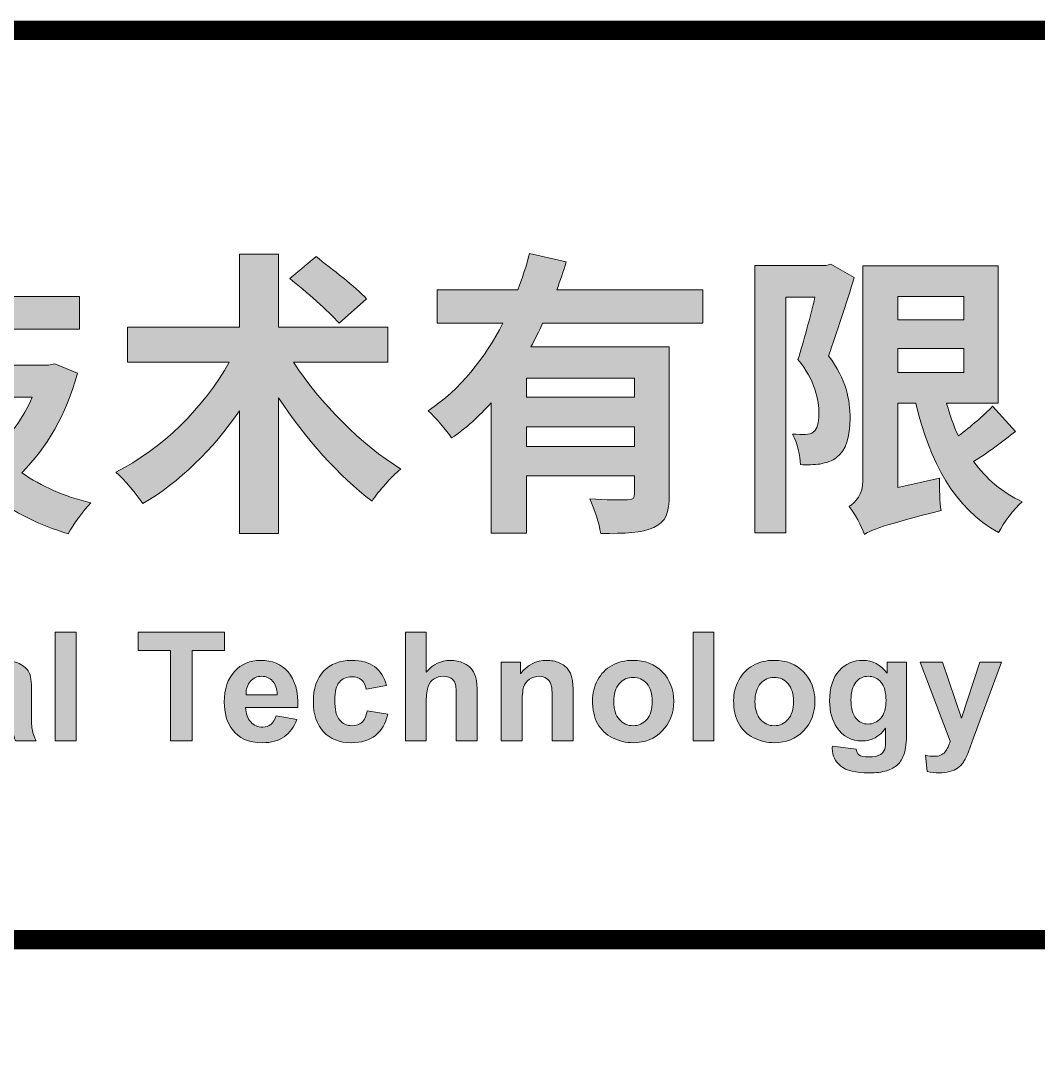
# Model space of a CAD drawing. Extents: x 148 to 221443, y -36682 to 6758.
# Drawn here: x 166751.8 to 167065.1, y -23252.8 to -22934.5 of the extents above; entities that cross this region are included whole.
import ezdxf

# ---------------------------------------------------------------- set-up
doc = ezdxf.new("R2010")
doc.units = 0
doc.header["$LTSCALE"] = 10
doc.header["$MEASUREMENT"] = 0
doc.layers.add('图层 1', color=7, linetype='Continuous')
doc.layers.add('图框层', color=7, linetype='Continuous', lineweight=15)

# ---------------------------------------------------------------- blocks, each defined once
blk = doc.blocks.new('block 5')
at = {"layer": '图层 1', "true_color": 0x0f208a}
h = blk.add_hatch(color=166, dxfattribs=at)
h.dxf.hatch_style = 2
edge = h.paths.add_edge_path()
edge.add_spline(control_points=[(114.862, -147.003), (114.692, -147.052), (114.517, -147.1), (114.343, -147.144), (114.343, -147.144), (114.343, -148.303), (114.343, -148.303), (114.343, -148.584), (114.289, -148.72), (114.124, -148.812), (113.964, -148.899), (113.732, -148.914), (113.392, -148.914), (113.368, -148.769), (113.295, -148.541), (113.227, -148.39), (113.416, -148.395), (113.615, -148.395), (113.679, -148.395), (113.751, -148.395), (113.77, -148.371), (113.77, -148.298), (113.77, -148.298), (113.77, -147.299), (113.77, -147.299), (113.77, -147.299), (113.3, -147.415), (113.3, -147.415), (113.3, -147.415), (113.15, -146.867), (113.15, -146.867), (113.329, -146.833), (113.538, -146.785), (113.77, -146.727), (113.77, -146.727), (113.77, -145.868), (113.77, -145.868), (113.77, -145.868), (113.213, -145.868), (113.213, -145.868), (113.213, -145.868), (113.213, -145.335), (113.213, -145.335), (113.213, -145.335), (113.77, -145.335), (113.77, -145.335), (113.77, -145.335), (113.77, -144.413), (113.77, -144.413), (113.77, -144.413), (114.343, -144.413), (114.343, -144.413), (114.343, -144.413), (114.343, -145.335), (114.343, -145.335), (114.343, -145.335), (114.818, -145.335), (114.818, -145.335), (114.818, -145.335), (114.818, -145.868), (114.818, -145.868), (114.818, -145.868), (114.343, -145.868), (114.343, -145.868), (114.343, -145.868), (114.343, -146.586), (114.343, -146.586), (114.343, -146.586), (114.789, -146.474), (114.789, -146.474), (114.789, -146.474), (114.862, -147.003), (114.862, -147.003)], knot_values=[0, 0, 0, 0, 1, 1, 1, 2, 2, 2, 3, 3, 3, 4, 4, 4, 5, 5, 5, 6, 6, 6, 7, 7, 7, 8, 8, 8, 9, 9, 9, 10, 10, 10, 11, 11, 11, 12, 12, 12, 13, 13, 13, 14, 14, 14, 15, 15, 15, 16, 16, 16, 17, 17, 17, 18, 18, 18, 19, 19, 19, 20, 20, 20, 21, 21, 21, 22, 22, 22, 23, 23, 23, 24, 24, 24, 24], degree=3, periodic=0)
edge = h.paths.add_edge_path()
edge.add_spline(control_points=[(117.549, -146.348), (117.364, -147.023), (117.054, -147.551), (116.646, -147.959), (116.962, -148.182), (117.335, -148.342), (117.767, -148.448), (117.646, -148.565), (117.481, -148.798), (117.398, -148.948), (116.928, -148.807), (116.525, -148.609), (116.191, -148.337), (115.812, -148.599), (115.386, -148.793), (114.915, -148.934), (114.852, -148.778), (114.711, -148.536), (114.605, -148.41), (115.031, -148.308), (115.424, -148.153), (115.764, -147.934), (115.478, -147.609), (115.249, -147.226), (115.075, -146.78), (115.075, -146.78), (115.221, -146.736), (115.221, -146.736), (115.221, -146.736), (114.968, -146.736), (114.968, -146.736), (114.968, -146.736), (114.968, -146.217), (114.968, -146.217), (114.968, -146.217), (115.924, -146.217), (115.924, -146.217), (115.924, -146.217), (115.924, -145.635), (115.924, -145.635), (115.924, -145.635), (114.881, -145.635), (114.881, -145.635), (114.881, -145.635), (114.881, -145.102), (114.881, -145.102), (114.881, -145.102), (115.924, -145.102), (115.924, -145.102), (115.924, -145.102), (115.924, -144.408), (115.924, -144.408), (115.924, -144.408), (116.496, -144.408), (116.496, -144.408), (116.496, -144.408), (116.496, -145.102), (116.496, -145.102), (116.496, -145.102), (117.582, -145.102), (117.582, -145.102), (117.582, -145.102), (117.582, -145.635), (117.582, -145.635), (117.582, -145.635), (116.496, -145.635), (116.496, -145.635), (116.496, -145.635), (116.496, -146.217), (116.496, -146.217), (116.496, -146.217), (117.078, -146.217), (117.078, -146.217), (117.078, -146.217), (117.18, -146.193), (117.18, -146.193), (117.18, -146.193), (117.549, -146.348), (117.549, -146.348)], knot_values=[0, 0, 0, 0, 1, 1, 1, 2, 2, 2, 3, 3, 3, 4, 4, 4, 5, 5, 5, 6, 6, 6, 7, 7, 7, 8, 8, 8, 9, 9, 9, 10, 10, 10, 11, 11, 11, 12, 12, 12, 13, 13, 13, 14, 14, 14, 15, 15, 15, 16, 16, 16, 17, 17, 17, 18, 18, 18, 19, 19, 19, 20, 20, 20, 21, 21, 21, 22, 22, 22, 23, 23, 23, 24, 24, 24, 25, 25, 25, 26, 26, 26, 26], degree=3, periodic=0)
edge = h.paths.add_edge_path()
edge.add_spline(control_points=[(115.638, -146.736), (115.773, -147.056), (115.967, -147.347), (116.21, -147.595), (116.462, -147.352), (116.671, -147.066), (116.816, -146.736), (116.816, -146.736), (115.638, -146.736), (115.638, -146.736)], knot_values=[0, 0, 0, 0, 1, 1, 1, 2, 2, 2, 3, 3, 3, 3], degree=3, periodic=0)
h = blk.add_hatch(color=166, dxfattribs=at)
h.dxf.hatch_style = 2
edge = h.paths.add_edge_path()
edge.add_spline(control_points=[(121.051, -146.169), (121.473, -146.828), (122.157, -147.507), (122.787, -147.9), (122.637, -148.022), (122.428, -148.259), (122.322, -148.419), (121.788, -148.022), (121.24, -147.401), (120.808, -146.746), (120.808, -146.746), (120.808, -148.943), (120.808, -148.943), (120.808, -148.943), (120.173, -148.943), (120.173, -148.943), (120.173, -148.943), (120.173, -146.955), (120.173, -146.955), (119.746, -147.58), (119.203, -148.114), (118.606, -148.458), (118.505, -148.308), (118.311, -148.07), (118.17, -147.949), (118.912, -147.58), (119.61, -146.892), (120.008, -146.169), (120.008, -146.169), (118.359, -146.169), (118.359, -146.169), (118.359, -146.169), (118.359, -145.601), (118.359, -145.601), (118.359, -145.601), (120.173, -145.601), (120.173, -145.601), (120.173, -145.601), (120.173, -144.418), (120.173, -144.418), (120.173, -144.418), (120.808, -144.418), (120.808, -144.418), (120.808, -144.418), (120.808, -145.601), (120.808, -145.601), (120.808, -145.601), (122.579, -145.601), (122.579, -145.601), (122.579, -145.601), (122.579, -146.169), (122.579, -146.169), (122.579, -146.169), (121.051, -146.169), (121.051, -146.169)], knot_values=[0, 0, 0, 0, 1, 1, 1, 2, 2, 2, 3, 3, 3, 4, 4, 4, 5, 5, 5, 6, 6, 6, 7, 7, 7, 8, 8, 8, 9, 9, 9, 10, 10, 10, 11, 11, 11, 12, 12, 12, 13, 13, 13, 14, 14, 14, 15, 15, 15, 16, 16, 16, 17, 17, 17, 18, 18, 18, 18], degree=3, periodic=0)
edge = h.paths.add_edge_path()
edge.add_spline(control_points=[(121.788, -145.534), (121.614, -145.34), (121.255, -145.024), (120.988, -144.811), (120.988, -144.811), (121.415, -144.457), (121.415, -144.457), (121.672, -144.656), (122.05, -144.947), (122.234, -145.141), (122.234, -145.141), (121.788, -145.534), (121.788, -145.534)], knot_values=[0, 0, 0, 0, 1, 1, 1, 2, 2, 2, 3, 3, 3, 4, 4, 4, 4], degree=3, periodic=0)
h = blk.add_hatch(color=166, dxfattribs=at)
h.dxf.hatch_style = 2
edge = h.paths.add_edge_path()
edge.add_spline(control_points=[(125.087, -145.538), (125.028, -145.669), (124.965, -145.795), (124.893, -145.921), (124.893, -145.921), (127.138, -145.921), (127.138, -145.921), (127.138, -145.921), (127.138, -148.317), (127.138, -148.317), (127.138, -148.604), (127.085, -148.759), (126.886, -148.846), (126.697, -148.938), (126.421, -148.943), (126.027, -148.943), (126.003, -148.783), (125.926, -148.541), (125.853, -148.385), (126.1, -148.4), (126.382, -148.4), (126.464, -148.4), (126.547, -148.395), (126.576, -148.371), (126.576, -148.303), (126.576, -148.303), (126.576, -148.012), (126.576, -148.012), (126.576, -148.012), (124.825, -148.012), (124.825, -148.012), (124.825, -148.012), (124.825, -148.938), (124.825, -148.938), (124.825, -148.938), (124.252, -148.938), (124.252, -148.938), (124.252, -148.938), (124.252, -146.828), (124.252, -146.828), (124.059, -147.042), (123.85, -147.236), (123.612, -147.396), (123.53, -147.27), (123.345, -147.061), (123.234, -146.955), (123.748, -146.61), (124.151, -146.101), (124.442, -145.538), (124.442, -145.538), (123.379, -145.538), (123.379, -145.538), (123.379, -145.538), (123.379, -144.995), (123.379, -144.995), (123.379, -144.995), (124.684, -144.995), (124.684, -144.995), (124.762, -144.796), (124.825, -144.602), (124.873, -144.408), (124.873, -144.408), (125.47, -144.544), (125.47, -144.544), (125.421, -144.695), (125.373, -144.845), (125.315, -144.995), (125.315, -144.995), (127.681, -144.995), (127.681, -144.995), (127.681, -144.995), (127.681, -145.538), (127.681, -145.538), (127.681, -145.538), (125.087, -145.538), (125.087, -145.538)], knot_values=[0, 0, 0, 0, 1, 1, 1, 2, 2, 2, 3, 3, 3, 4, 4, 4, 5, 5, 5, 6, 6, 6, 7, 7, 7, 8, 8, 8, 9, 9, 9, 10, 10, 10, 11, 11, 11, 12, 12, 12, 13, 13, 13, 14, 14, 14, 15, 15, 15, 16, 16, 16, 17, 17, 17, 18, 18, 18, 19, 19, 19, 20, 20, 20, 21, 21, 21, 22, 22, 22, 23, 23, 23, 24, 24, 24, 25, 25, 25, 25], degree=3, periodic=0)
h.paths.add_polyline_path([(126.576, -146.426), (124.825, -146.426), (124.825, -146.736), (126.576, -146.736)])
h.paths.add_polyline_path([(126.576, -147.532), (126.576, -147.217), (124.825, -147.217), (124.825, -147.532)])
h = blk.add_hatch(color=166, dxfattribs=at)
h.dxf.hatch_style = 2
edge = h.paths.add_edge_path()
edge.add_spline(control_points=[(130.136, -144.796), (130.01, -145.204), (129.85, -145.694), (129.719, -146.067), (130.01, -146.445), (130.068, -146.79), (130.068, -147.076), (130.068, -147.386), (130.005, -147.595), (129.85, -147.711), (129.777, -147.769), (129.685, -147.799), (129.578, -147.818), (129.491, -147.832), (129.374, -147.832), (129.263, -147.828), (129.263, -147.687), (129.215, -147.474), (129.137, -147.333), (129.219, -147.338), (129.292, -147.343), (129.345, -147.338), (129.394, -147.338), (129.443, -147.328), (129.476, -147.299), (129.535, -147.255), (129.564, -147.149), (129.564, -147.013), (129.564, -146.775), (129.5, -146.465), (129.224, -146.125), (129.316, -145.829), (129.423, -145.437), (129.5, -145.116), (129.5, -145.116), (129.03, -145.116), (129.03, -145.116), (129.03, -145.116), (129.03, -148.934), (129.03, -148.934), (129.03, -148.934), (128.525, -148.934), (128.525, -148.934), (128.525, -148.934), (128.525, -144.602), (128.525, -144.602), (128.525, -144.602), (129.68, -144.602), (129.68, -144.602), (129.68, -144.602), (129.757, -144.578), (129.757, -144.578), (129.757, -144.578), (130.136, -144.796), (130.136, -144.796)], knot_values=[0, 0, 0, 0, 1, 1, 1, 2, 2, 2, 3, 3, 3, 4, 4, 4, 5, 5, 5, 6, 6, 6, 7, 7, 7, 8, 8, 8, 9, 9, 9, 10, 10, 10, 11, 11, 11, 12, 12, 12, 13, 13, 13, 14, 14, 14, 15, 15, 15, 16, 16, 16, 17, 17, 17, 18, 18, 18, 18], degree=3, periodic=0)
edge = h.paths.add_edge_path()
edge.add_spline(control_points=[(132.75, -147.289), (132.542, -147.454), (132.29, -147.639), (132.071, -147.779), (132.275, -148.056), (132.537, -148.283), (132.857, -148.429), (132.731, -148.541), (132.556, -148.769), (132.474, -148.929), (131.751, -148.531), (131.363, -147.784), (131.135, -146.833), (131.135, -146.833), (130.844, -146.833), (130.844, -146.833), (130.844, -146.833), (130.844, -148.196), (130.844, -148.196), (130.844, -148.196), (131.518, -148.046), (131.518, -148.046), (131.513, -148.211), (131.523, -148.448), (131.543, -148.57), (130.597, -148.812), (130.417, -148.885), (130.301, -148.958), (130.257, -148.832), (130.136, -148.604), (130.054, -148.507), (130.155, -148.444), (130.277, -148.313), (130.277, -148.085), (130.277, -148.085), (130.277, -144.607), (130.277, -144.607), (130.277, -144.607), (132.469, -144.607), (132.469, -144.607), (132.469, -144.607), (132.469, -146.833), (132.469, -146.833), (132.469, -146.833), (131.63, -146.833), (131.63, -146.833), (131.683, -147.023), (131.746, -147.197), (131.824, -147.362), (132.023, -147.212), (132.236, -147.032), (132.376, -146.882), (132.376, -146.882), (132.75, -147.289), (132.75, -147.289)], knot_values=[0, 0, 0, 0, 1, 1, 1, 2, 2, 2, 3, 3, 3, 4, 4, 4, 5, 5, 5, 6, 6, 6, 7, 7, 7, 8, 8, 8, 9, 9, 9, 10, 10, 10, 11, 11, 11, 12, 12, 12, 13, 13, 13, 14, 14, 14, 15, 15, 15, 16, 16, 16, 17, 17, 17, 18, 18, 18, 18], degree=3, periodic=0)
h.paths.add_polyline_path([(130.844, -145.102), (130.844, -145.48), (131.911, -145.48), (131.911, -145.102)])
h.paths.add_polyline_path([(130.844, -146.334), (131.911, -146.334), (131.911, -145.946), (130.844, -145.946)])
at = {"layer": '图层 1', "lineweight": 0}
for points in [[(130.844, -145.102), (130.844, -145.48), (131.911, -145.48), (131.911, -145.102), (130.844, -145.102)], [(130.844, -146.334), (131.911, -146.334), (131.911, -145.946), (130.844, -145.946), (130.844, -146.334)], [(126.576, -146.426), (124.825, -146.426), (124.825, -146.736), (126.576, -146.736), (126.576, -146.426)], [(126.576, -147.532), (126.576, -147.217), (124.825, -147.217), (124.825, -147.532), (126.576, -147.532)]]:
    blk.add_lwpolyline(points, dxfattribs=at)
for points, knots in [([(117.549, -146.348), (117.364, -147.023), (117.054, -147.551), (116.646, -147.959), (116.962, -148.182), (117.335, -148.342), (117.767, -148.448), (117.646, -148.565), (117.481, -148.798), (117.398, -148.948), (116.928, -148.807), (116.525, -148.609), (116.191, -148.337), (115.812, -148.599), (115.386, -148.793), (114.915, -148.934), (114.852, -148.778), (114.711, -148.536), (114.605, -148.41), (115.031, -148.308), (115.424, -148.153), (115.764, -147.934), (115.478, -147.609), (115.249, -147.226), (115.075, -146.78), (115.075, -146.78), (115.221, -146.736), (115.221, -146.736), (115.221, -146.736), (114.968, -146.736), (114.968, -146.736), (114.968, -146.736), (114.968, -146.217), (114.968, -146.217), (114.968, -146.217), (115.924, -146.217), (115.924, -146.217), (115.924, -146.217), (115.924, -145.635), (115.924, -145.635), (115.924, -145.635), (114.881, -145.635), (114.881, -145.635), (114.881, -145.635), (114.881, -145.102), (114.881, -145.102), (114.881, -145.102), (115.924, -145.102), (115.924, -145.102), (115.924, -145.102), (115.924, -144.408), (115.924, -144.408), (115.924, -144.408), (116.496, -144.408), (116.496, -144.408), (116.496, -144.408), (116.496, -145.102), (116.496, -145.102), (116.496, -145.102), (117.582, -145.102), (117.582, -145.102), (117.582, -145.102), (117.582, -145.635), (117.582, -145.635), (117.582, -145.635), (116.496, -145.635), (116.496, -145.635), (116.496, -145.635), (116.496, -146.217), (116.496, -146.217), (116.496, -146.217), (117.078, -146.217), (117.078, -146.217), (117.078, -146.217), (117.18, -146.193), (117.18, -146.193), (117.18, -146.193), (117.549, -146.348), (117.549, -146.348)], [0, 0, 0, 0, 1, 1, 1, 2, 2, 2, 3, 3, 3, 4, 4, 4, 5, 5, 5, 6, 6, 6, 7, 7, 7, 8, 8, 8, 9, 9, 9, 10, 10, 10, 11, 11, 11, 12, 12, 12, 13, 13, 13, 14, 14, 14, 15, 15, 15, 16, 16, 16, 17, 17, 17, 18, 18, 18, 19, 19, 19, 20, 20, 20, 21, 21, 21, 22, 22, 22, 23, 23, 23, 24, 24, 24, 25, 25, 25, 26, 26, 26, 26]), ([(121.051, -146.169), (121.473, -146.828), (122.157, -147.507), (122.787, -147.9), (122.637, -148.022), (122.428, -148.259), (122.322, -148.419), (121.788, -148.022), (121.24, -147.401), (120.808, -146.746), (120.808, -146.746), (120.808, -148.943), (120.808, -148.943), (120.808, -148.943), (120.173, -148.943), (120.173, -148.943), (120.173, -148.943), (120.173, -146.955), (120.173, -146.955), (119.746, -147.58), (119.203, -148.114), (118.606, -148.458), (118.505, -148.308), (118.311, -148.07), (118.17, -147.949), (118.912, -147.58), (119.61, -146.892), (120.008, -146.169), (120.008, -146.169), (118.359, -146.169), (118.359, -146.169), (118.359, -146.169), (118.359, -145.601), (118.359, -145.601), (118.359, -145.601), (120.173, -145.601), (120.173, -145.601), (120.173, -145.601), (120.173, -144.418), (120.173, -144.418), (120.173, -144.418), (120.808, -144.418), (120.808, -144.418), (120.808, -144.418), (120.808, -145.601), (120.808, -145.601), (120.808, -145.601), (122.579, -145.601), (122.579, -145.601), (122.579, -145.601), (122.579, -146.169), (122.579, -146.169), (122.579, -146.169), (121.051, -146.169), (121.051, -146.169)], [0, 0, 0, 0, 1, 1, 1, 2, 2, 2, 3, 3, 3, 4, 4, 4, 5, 5, 5, 6, 6, 6, 7, 7, 7, 8, 8, 8, 9, 9, 9, 10, 10, 10, 11, 11, 11, 12, 12, 12, 13, 13, 13, 14, 14, 14, 15, 15, 15, 16, 16, 16, 17, 17, 17, 18, 18, 18, 18]), ([(121.788, -145.534), (121.614, -145.34), (121.255, -145.024), (120.988, -144.811), (120.988, -144.811), (121.415, -144.457), (121.415, -144.457), (121.672, -144.656), (122.05, -144.947), (122.234, -145.141), (122.234, -145.141), (121.788, -145.534), (121.788, -145.534)], [0, 0, 0, 0, 1, 1, 1, 2, 2, 2, 3, 3, 3, 4, 4, 4, 4]), ([(125.087, -145.538), (125.028, -145.669), (124.965, -145.795), (124.893, -145.921), (124.893, -145.921), (127.138, -145.921), (127.138, -145.921), (127.138, -145.921), (127.138, -148.317), (127.138, -148.317), (127.138, -148.604), (127.085, -148.759), (126.886, -148.846), (126.697, -148.938), (126.421, -148.943), (126.027, -148.943), (126.003, -148.783), (125.926, -148.541), (125.853, -148.385), (126.1, -148.4), (126.382, -148.4), (126.464, -148.4), (126.547, -148.395), (126.576, -148.371), (126.576, -148.303), (126.576, -148.303), (126.576, -148.012), (126.576, -148.012), (126.576, -148.012), (124.825, -148.012), (124.825, -148.012), (124.825, -148.012), (124.825, -148.938), (124.825, -148.938), (124.825, -148.938), (124.252, -148.938), (124.252, -148.938), (124.252, -148.938), (124.252, -146.828), (124.252, -146.828), (124.059, -147.042), (123.85, -147.236), (123.612, -147.396), (123.53, -147.27), (123.345, -147.061), (123.234, -146.955), (123.748, -146.61), (124.151, -146.101), (124.442, -145.538), (124.442, -145.538), (123.379, -145.538), (123.379, -145.538), (123.379, -145.538), (123.379, -144.995), (123.379, -144.995), (123.379, -144.995), (124.684, -144.995), (124.684, -144.995), (124.762, -144.796), (124.825, -144.602), (124.873, -144.408), (124.873, -144.408), (125.47, -144.544), (125.47, -144.544), (125.421, -144.695), (125.373, -144.845), (125.315, -144.995), (125.315, -144.995), (127.681, -144.995), (127.681, -144.995), (127.681, -144.995), (127.681, -145.538), (127.681, -145.538), (127.681, -145.538), (125.087, -145.538), (125.087, -145.538)], [0, 0, 0, 0, 1, 1, 1, 2, 2, 2, 3, 3, 3, 4, 4, 4, 5, 5, 5, 6, 6, 6, 7, 7, 7, 8, 8, 8, 9, 9, 9, 10, 10, 10, 11, 11, 11, 12, 12, 12, 13, 13, 13, 14, 14, 14, 15, 15, 15, 16, 16, 16, 17, 17, 17, 18, 18, 18, 19, 19, 19, 20, 20, 20, 21, 21, 21, 22, 22, 22, 23, 23, 23, 24, 24, 24, 25, 25, 25, 25]), ([(130.136, -144.796), (130.01, -145.204), (129.85, -145.694), (129.719, -146.067), (130.01, -146.445), (130.068, -146.79), (130.068, -147.076), (130.068, -147.386), (130.005, -147.595), (129.85, -147.711), (129.777, -147.769), (129.685, -147.799), (129.578, -147.818), (129.491, -147.832), (129.374, -147.832), (129.263, -147.828), (129.263, -147.687), (129.215, -147.474), (129.137, -147.333), (129.219, -147.338), (129.292, -147.343), (129.345, -147.338), (129.394, -147.338), (129.443, -147.328), (129.476, -147.299), (129.535, -147.255), (129.564, -147.149), (129.564, -147.013), (129.564, -146.775), (129.5, -146.465), (129.224, -146.125), (129.316, -145.829), (129.423, -145.437), (129.5, -145.116), (129.5, -145.116), (129.03, -145.116), (129.03, -145.116), (129.03, -145.116), (129.03, -148.934), (129.03, -148.934), (129.03, -148.934), (128.525, -148.934), (128.525, -148.934), (128.525, -148.934), (128.525, -144.602), (128.525, -144.602), (128.525, -144.602), (129.68, -144.602), (129.68, -144.602), (129.68, -144.602), (129.757, -144.578), (129.757, -144.578), (129.757, -144.578), (130.136, -144.796), (130.136, -144.796)], [0, 0, 0, 0, 1, 1, 1, 2, 2, 2, 3, 3, 3, 4, 4, 4, 5, 5, 5, 6, 6, 6, 7, 7, 7, 8, 8, 8, 9, 9, 9, 10, 10, 10, 11, 11, 11, 12, 12, 12, 13, 13, 13, 14, 14, 14, 15, 15, 15, 16, 16, 16, 17, 17, 17, 18, 18, 18, 18]), ([(132.75, -147.289), (132.542, -147.454), (132.29, -147.639), (132.071, -147.779), (132.275, -148.056), (132.537, -148.283), (132.857, -148.429), (132.731, -148.541), (132.556, -148.769), (132.474, -148.929), (131.751, -148.531), (131.363, -147.784), (131.135, -146.833), (131.135, -146.833), (130.844, -146.833), (130.844, -146.833), (130.844, -146.833), (130.844, -148.196), (130.844, -148.196), (130.844, -148.196), (131.518, -148.046), (131.518, -148.046), (131.513, -148.211), (131.523, -148.448), (131.543, -148.57), (130.597, -148.812), (130.417, -148.885), (130.301, -148.958), (130.257, -148.832), (130.136, -148.604), (130.054, -148.507), (130.155, -148.444), (130.277, -148.313), (130.277, -148.085), (130.277, -148.085), (130.277, -144.607), (130.277, -144.607), (130.277, -144.607), (132.469, -144.607), (132.469, -144.607), (132.469, -144.607), (132.469, -146.833), (132.469, -146.833), (132.469, -146.833), (131.63, -146.833), (131.63, -146.833), (131.683, -147.023), (131.746, -147.197), (131.824, -147.362), (132.023, -147.212), (132.236, -147.032), (132.376, -146.882), (132.376, -146.882), (132.75, -147.289), (132.75, -147.289)], [0, 0, 0, 0, 1, 1, 1, 2, 2, 2, 3, 3, 3, 4, 4, 4, 5, 5, 5, 6, 6, 6, 7, 7, 7, 8, 8, 8, 9, 9, 9, 10, 10, 10, 11, 11, 11, 12, 12, 12, 13, 13, 13, 14, 14, 14, 15, 15, 15, 16, 16, 16, 17, 17, 17, 18, 18, 18, 18]), ([(115.638, -146.736), (115.773, -147.056), (115.967, -147.347), (116.21, -147.595), (116.462, -147.352), (116.671, -147.066), (116.816, -146.736), (116.816, -146.736), (115.638, -146.736), (115.638, -146.736)], [0, 0, 0, 0, 1, 1, 1, 2, 2, 2, 3, 3, 3, 3])]:
    blk.add_open_spline(points, degree=3, knots=knots, dxfattribs=at)
blk = doc.blocks.new('block 6')
at = {"layer": '图层 1', "true_color": 0x0f208a}
h = blk.add_hatch(color=166, dxfattribs=at)
h.dxf.hatch_style = 2
h.paths.add_polyline_path([(117.188, -152.306), (117.188, -150.543), (117.526, -150.543), (117.526, -152.306)])
h = blk.add_hatch(color=166, dxfattribs=at)
h.dxf.hatch_style = 2
h.paths.add_polyline_path([(119.055, -152.306), (119.055, -150.841), (118.531, -150.841), (118.531, -150.543), (119.933, -150.543), (119.933, -150.841), (119.41, -150.841), (119.41, -152.306)])
h = blk.add_hatch(color=166, dxfattribs=at)
h.dxf.hatch_style = 2
edge = h.paths.add_edge_path()
edge.add_spline(control_points=[(123.201, -150.543), (123.201, -150.543), (123.201, -151.191), (123.201, -151.191), (123.31, -151.064), (123.441, -151), (123.592, -151), (123.67, -151), (123.74, -151.014), (123.802, -151.043), (123.865, -151.072), (123.912, -151.109), (123.944, -151.154), (123.975, -151.199), (123.997, -151.249), (124.009, -151.303), (124.02, -151.358), (124.026, -151.442), (124.026, -151.557), (124.026, -151.557), (124.026, -152.306), (124.026, -152.306), (124.026, -152.306), (123.688, -152.306), (123.688, -152.306), (123.688, -152.306), (123.688, -151.631), (123.688, -151.631), (123.688, -151.497), (123.682, -151.412), (123.669, -151.376), (123.656, -151.34), (123.633, -151.311), (123.601, -151.29), (123.568, -151.269), (123.528, -151.258), (123.479, -151.258), (123.423, -151.258), (123.372, -151.272), (123.328, -151.299), (123.284, -151.327), (123.252, -151.368), (123.232, -151.423), (123.211, -151.477), (123.201, -151.559), (123.201, -151.666), (123.201, -151.666), (123.201, -152.306), (123.201, -152.306), (123.201, -152.306), (122.863, -152.306), (122.863, -152.306), (122.863, -152.306), (122.863, -150.543), (122.863, -150.543), (122.863, -150.543), (123.201, -150.543), (123.201, -150.543)], knot_values=[0, 0, 0, 0, 1, 1, 1, 2, 2, 2, 3, 3, 3, 4, 4, 4, 5, 5, 5, 6, 6, 6, 7, 7, 7, 8, 8, 8, 9, 9, 9, 10, 10, 10, 11, 11, 11, 12, 12, 12, 13, 13, 13, 14, 14, 14, 15, 15, 15, 16, 16, 16, 17, 17, 17, 18, 18, 18, 19, 19, 19, 19], degree=3, periodic=0)
h = blk.add_hatch(color=166, dxfattribs=at)
h.dxf.hatch_style = 2
h.paths.add_polyline_path([(127.525, -152.306), (127.525, -150.543), (127.863, -150.543), (127.863, -152.306)])
h = blk.add_hatch(color=166, dxfattribs=at)
h.dxf.hatch_style = 2
edge = h.paths.add_edge_path()
edge.add_spline(control_points=[(116.022, -151.418), (116.022, -151.418), (115.715, -151.363), (115.715, -151.363), (115.749, -151.24), (115.809, -151.148), (115.893, -151.089), (115.977, -151.03), (116.102, -151), (116.268, -151), (116.419, -151), (116.531, -151.018), (116.605, -151.053), (116.678, -151.089), (116.731, -151.134), (116.76, -151.189), (116.791, -151.244), (116.806, -151.345), (116.806, -151.492), (116.806, -151.492), (116.802, -151.886), (116.802, -151.886), (116.802, -151.998), (116.807, -152.081), (116.818, -152.135), (116.829, -152.188), (116.849, -152.245), (116.879, -152.306), (116.879, -152.306), (116.545, -152.306), (116.545, -152.306), (116.536, -152.284), (116.525, -152.25), (116.512, -152.206), (116.507, -152.186), (116.503, -152.173), (116.5, -152.166), (116.443, -152.223), (116.381, -152.265), (116.315, -152.293), (116.249, -152.321), (116.179, -152.335), (116.105, -152.335), (115.973, -152.335), (115.87, -152.299), (115.794, -152.228), (115.718, -152.156), (115.68, -152.066), (115.68, -151.957), (115.68, -151.885), (115.697, -151.821), (115.732, -151.764), (115.766, -151.708), (115.814, -151.664), (115.876, -151.634), (115.939, -151.604), (116.028, -151.578), (116.146, -151.555), (116.304, -151.526), (116.413, -151.498), (116.474, -151.473), (116.474, -151.473), (116.474, -151.439), (116.474, -151.439), (116.474, -151.374), (116.458, -151.328), (116.426, -151.3), (116.394, -151.272), (116.333, -151.258), (116.244, -151.258), (116.184, -151.258), (116.137, -151.27), (116.103, -151.294), (116.07, -151.318), (116.043, -151.359), (116.022, -151.418)], knot_values=[0, 0, 0, 0, 1, 1, 1, 2, 2, 2, 3, 3, 3, 4, 4, 4, 5, 5, 5, 6, 6, 6, 7, 7, 7, 8, 8, 8, 9, 9, 9, 10, 10, 10, 11, 11, 11, 12, 12, 12, 13, 13, 13, 14, 14, 14, 15, 15, 15, 16, 16, 16, 17, 17, 17, 18, 18, 18, 19, 19, 19, 20, 20, 20, 21, 21, 21, 22, 22, 22, 23, 23, 23, 24, 24, 24, 25, 25, 25, 25], degree=3, periodic=0)
edge = h.paths.add_edge_path()
edge.add_spline(control_points=[(116.474, -151.692), (116.43, -151.707), (116.362, -151.724), (116.268, -151.744), (116.174, -151.764), (116.113, -151.784), (116.084, -151.803), (116.04, -151.834), (116.018, -151.874), (116.018, -151.923), (116.018, -151.969), (116.036, -152.011), (116.071, -152.045), (116.106, -152.08), (116.151, -152.097), (116.206, -152.097), (116.266, -152.097), (116.325, -152.077), (116.38, -152.037), (116.421, -152.006), (116.448, -151.969), (116.461, -151.925), (116.469, -151.896), (116.474, -151.841), (116.474, -151.76), (116.474, -151.76), (116.474, -151.692), (116.474, -151.692)], knot_values=[0, 0, 0, 0, 1, 1, 1, 2, 2, 2, 3, 3, 3, 4, 4, 4, 5, 5, 5, 6, 6, 6, 7, 7, 7, 8, 8, 8, 9, 9, 9, 9], degree=3, periodic=0)
h = blk.add_hatch(color=166, dxfattribs=at)
h.dxf.hatch_style = 2
edge = h.paths.add_edge_path()
edge.add_spline(control_points=[(120.766, -151.899), (120.766, -151.899), (121.103, -151.956), (121.103, -151.956), (121.059, -152.08), (120.991, -152.173), (120.898, -152.238), (120.804, -152.303), (120.687, -152.335), (120.547, -152.335), (120.325, -152.335), (120.161, -152.262), (120.054, -152.117), (119.97, -152.001), (119.928, -151.854), (119.928, -151.677), (119.928, -151.465), (119.983, -151.3), (120.094, -151.18), (120.204, -151.06), (120.344, -151), (120.514, -151), (120.703, -151), (120.853, -151.063), (120.963, -151.188), (121.073, -151.313), (121.125, -151.506), (121.121, -151.765), (121.121, -151.765), (120.274, -151.765), (120.274, -151.765), (120.277, -151.865), (120.304, -151.943), (120.356, -151.999), (120.408, -152.054), (120.473, -152.082), (120.551, -152.082), (120.604, -152.082), (120.648, -152.068), (120.684, -152.039), (120.72, -152.01), (120.747, -151.964), (120.766, -151.899)], knot_values=[0, 0, 0, 0, 1, 1, 1, 2, 2, 2, 3, 3, 3, 4, 4, 4, 5, 5, 5, 6, 6, 6, 7, 7, 7, 8, 8, 8, 9, 9, 9, 10, 10, 10, 11, 11, 11, 12, 12, 12, 13, 13, 13, 14, 14, 14, 14], degree=3, periodic=0)
edge = h.paths.add_edge_path()
edge.add_spline(control_points=[(120.785, -151.558), (120.783, -151.46), (120.757, -151.386), (120.709, -151.335), (120.661, -151.284), (120.603, -151.258), (120.534, -151.258), (120.46, -151.258), (120.399, -151.285), (120.351, -151.339), (120.303, -151.393), (120.279, -151.466), (120.28, -151.558), (120.28, -151.558), (120.785, -151.558), (120.785, -151.558)], knot_values=[0, 0, 0, 0, 1, 1, 1, 2, 2, 2, 3, 3, 3, 4, 4, 4, 5, 5, 5, 5], degree=3, periodic=0)
h = blk.add_hatch(color=166, dxfattribs=at)
h.dxf.hatch_style = 2
edge = h.paths.add_edge_path()
edge.add_spline(control_points=[(122.559, -151.406), (122.559, -151.406), (122.226, -151.466), (122.226, -151.466), (122.214, -151.4), (122.189, -151.35), (122.149, -151.316), (122.11, -151.282), (122.058, -151.266), (121.995, -151.266), (121.911, -151.266), (121.843, -151.295), (121.793, -151.353), (121.743, -151.411), (121.718, -151.508), (121.718, -151.644), (121.718, -151.796), (121.743, -151.903), (121.794, -151.966), (121.845, -152.028), (121.914, -152.06), (122, -152.06), (122.064, -152.06), (122.116, -152.041), (122.157, -152.005), (122.198, -151.968), (122.227, -151.905), (122.244, -151.816), (122.244, -151.816), (122.576, -151.873), (122.576, -151.873), (122.541, -152.025), (122.475, -152.14), (122.377, -152.218), (122.28, -152.296), (122.148, -152.335), (121.984, -152.335), (121.797, -152.335), (121.648, -152.276), (121.537, -152.158), (121.426, -152.04), (121.371, -151.877), (121.371, -151.669), (121.371, -151.458), (121.427, -151.293), (121.538, -151.176), (121.649, -151.058), (121.8, -151), (121.99, -151), (122.146, -151), (122.269, -151.033), (122.361, -151.101), (122.453, -151.167), (122.519, -151.269), (122.559, -151.406)], knot_values=[0, 0, 0, 0, 1, 1, 1, 2, 2, 2, 3, 3, 3, 4, 4, 4, 5, 5, 5, 6, 6, 6, 7, 7, 7, 8, 8, 8, 9, 9, 9, 10, 10, 10, 11, 11, 11, 12, 12, 12, 13, 13, 13, 14, 14, 14, 15, 15, 15, 16, 16, 16, 17, 17, 17, 18, 18, 18, 18], degree=3, periodic=0)
h = blk.add_hatch(color=166, dxfattribs=at)
h.dxf.hatch_style = 2
edge = h.paths.add_edge_path()
edge.add_spline(control_points=[(125.58, -152.306), (125.58, -152.306), (125.242, -152.306), (125.242, -152.306), (125.242, -152.306), (125.242, -151.654), (125.242, -151.654), (125.242, -151.516), (125.235, -151.427), (125.22, -151.386), (125.206, -151.346), (125.182, -151.315), (125.15, -151.292), (125.117, -151.27), (125.078, -151.258), (125.033, -151.258), (124.974, -151.258), (124.921, -151.274), (124.875, -151.307), (124.828, -151.339), (124.797, -151.381), (124.779, -151.434), (124.762, -151.487), (124.753, -151.585), (124.753, -151.728), (124.753, -151.728), (124.753, -152.306), (124.753, -152.306), (124.753, -152.306), (124.415, -152.306), (124.415, -152.306), (124.415, -152.306), (124.415, -151.029), (124.415, -151.029), (124.415, -151.029), (124.73, -151.029), (124.73, -151.029), (124.73, -151.029), (124.73, -151.216), (124.73, -151.216), (124.841, -151.072), (124.981, -151), (125.15, -151), (125.225, -151), (125.293, -151.013), (125.355, -151.04), (125.417, -151.067), (125.463, -151.101), (125.495, -151.143), (125.527, -151.185), (125.549, -151.232), (125.561, -151.285), (125.574, -151.338), (125.58, -151.413), (125.58, -151.512), (125.58, -151.512), (125.58, -152.306), (125.58, -152.306)], knot_values=[0, 0, 0, 0, 1, 1, 1, 2, 2, 2, 3, 3, 3, 4, 4, 4, 5, 5, 5, 6, 6, 6, 7, 7, 7, 8, 8, 8, 9, 9, 9, 10, 10, 10, 11, 11, 11, 12, 12, 12, 13, 13, 13, 14, 14, 14, 15, 15, 15, 16, 16, 16, 17, 17, 17, 18, 18, 18, 19, 19, 19, 19], degree=3, periodic=0)
h = blk.add_hatch(color=166, dxfattribs=at)
h.dxf.hatch_style = 2
edge = h.paths.add_edge_path()
edge.add_spline(control_points=[(125.893, -151.649), (125.893, -151.537), (125.921, -151.428), (125.976, -151.323), (126.032, -151.218), (126.11, -151.138), (126.212, -151.083), (126.313, -151.027), (126.426, -151), (126.551, -151), (126.744, -151), (126.903, -151.063), (127.026, -151.188), (127.15, -151.313), (127.212, -151.472), (127.212, -151.664), (127.212, -151.857), (127.15, -152.017), (127.025, -152.144), (126.9, -152.271), (126.743, -152.335), (126.554, -152.335), (126.437, -152.335), (126.325, -152.308), (126.219, -152.255), (126.113, -152.203), (126.032, -152.125), (125.976, -152.023), (125.921, -151.92), (125.893, -151.796), (125.893, -151.649)], knot_values=[0, 0, 0, 0, 1, 1, 1, 2, 2, 2, 3, 3, 3, 4, 4, 4, 5, 5, 5, 6, 6, 6, 7, 7, 7, 8, 8, 8, 9, 9, 9, 10, 10, 10, 10], degree=3, periodic=0)
edge = h.paths.add_edge_path()
edge.add_spline(control_points=[(126.24, -151.668), (126.24, -151.794), (126.27, -151.891), (126.33, -151.958), (126.39, -152.026), (126.464, -152.06), (126.553, -152.06), (126.641, -152.06), (126.715, -152.026), (126.775, -151.958), (126.834, -151.891), (126.864, -151.793), (126.864, -151.665), (126.864, -151.54), (126.834, -151.444), (126.775, -151.376), (126.715, -151.309), (126.641, -151.276), (126.553, -151.276), (126.464, -151.276), (126.39, -151.309), (126.33, -151.376), (126.27, -151.444), (126.24, -151.541), (126.24, -151.668)], knot_values=[0, 0, 0, 0, 1, 1, 1, 2, 2, 2, 3, 3, 3, 4, 4, 4, 5, 5, 5, 6, 6, 6, 7, 7, 7, 8, 8, 8, 8], degree=3, periodic=0)
h = blk.add_hatch(color=166, dxfattribs=at)
h.dxf.hatch_style = 2
edge = h.paths.add_edge_path()
edge.add_spline(control_points=[(128.181, -151.649), (128.181, -151.537), (128.209, -151.428), (128.264, -151.323), (128.319, -151.218), (128.397, -151.138), (128.499, -151.083), (128.601, -151.027), (128.714, -151), (128.839, -151), (129.032, -151), (129.19, -151.063), (129.314, -151.188), (129.437, -151.313), (129.499, -151.472), (129.499, -151.664), (129.499, -151.857), (129.437, -152.017), (129.312, -152.144), (129.187, -152.271), (129.031, -152.335), (128.841, -152.335), (128.724, -152.335), (128.612, -152.308), (128.506, -152.255), (128.4, -152.203), (128.319, -152.125), (128.264, -152.023), (128.209, -151.92), (128.181, -151.796), (128.181, -151.649)], knot_values=[0, 0, 0, 0, 1, 1, 1, 2, 2, 2, 3, 3, 3, 4, 4, 4, 5, 5, 5, 6, 6, 6, 7, 7, 7, 8, 8, 8, 9, 9, 9, 10, 10, 10, 10], degree=3, periodic=0)
edge = h.paths.add_edge_path()
edge.add_spline(control_points=[(128.527, -151.668), (128.527, -151.794), (128.557, -151.891), (128.617, -151.958), (128.678, -152.026), (128.751, -152.06), (128.84, -152.06), (128.928, -152.06), (129.002, -152.026), (129.062, -151.958), (129.121, -151.891), (129.151, -151.793), (129.151, -151.665), (129.151, -151.54), (129.121, -151.444), (129.062, -151.376), (129.002, -151.309), (128.928, -151.276), (128.84, -151.276), (128.751, -151.276), (128.678, -151.309), (128.617, -151.376), (128.557, -151.444), (128.527, -151.541), (128.527, -151.668)], knot_values=[0, 0, 0, 0, 1, 1, 1, 2, 2, 2, 3, 3, 3, 4, 4, 4, 5, 5, 5, 6, 6, 6, 7, 7, 7, 8, 8, 8, 8], degree=3, periodic=0)
h = blk.add_hatch(color=166, dxfattribs=at)
h.dxf.hatch_style = 2
edge = h.paths.add_edge_path()
edge.add_spline(control_points=[(129.782, -152.39), (129.782, -152.39), (130.167, -152.437), (130.167, -152.437), (130.174, -152.482), (130.189, -152.513), (130.212, -152.53), (130.244, -152.554), (130.295, -152.566), (130.364, -152.566), (130.452, -152.566), (130.518, -152.552), (130.562, -152.526), (130.592, -152.508), (130.614, -152.48), (130.629, -152.441), (130.64, -152.412), (130.645, -152.361), (130.645, -152.286), (130.645, -152.286), (130.645, -152.099), (130.645, -152.099), (130.544, -152.237), (130.417, -152.306), (130.263, -152.306), (130.091, -152.306), (129.955, -152.233), (129.855, -152.088), (129.776, -151.973), (129.737, -151.831), (129.737, -151.66), (129.737, -151.446), (129.788, -151.282), (129.892, -151.169), (129.994, -151.056), (130.123, -151), (130.276, -151), (130.434, -151), (130.564, -151.069), (130.667, -151.208), (130.667, -151.208), (130.667, -151.029), (130.667, -151.029), (130.667, -151.029), (130.983, -151.029), (130.983, -151.029), (130.983, -151.029), (130.983, -152.175), (130.983, -152.175), (130.983, -152.326), (130.97, -152.438), (130.946, -152.513), (130.921, -152.587), (130.886, -152.646), (130.841, -152.688), (130.796, -152.731), (130.736, -152.764), (130.661, -152.788), (130.586, -152.812), (130.491, -152.824), (130.377, -152.824), (130.161, -152.824), (130.007, -152.787), (129.916, -152.713), (129.826, -152.639), (129.78, -152.545), (129.78, -152.431), (129.78, -152.42), (129.781, -152.406), (129.782, -152.39)], knot_values=[0, 0, 0, 0, 1, 1, 1, 2, 2, 2, 3, 3, 3, 4, 4, 4, 5, 5, 5, 6, 6, 6, 7, 7, 7, 8, 8, 8, 9, 9, 9, 10, 10, 10, 11, 11, 11, 12, 12, 12, 13, 13, 13, 14, 14, 14, 15, 15, 15, 16, 16, 16, 17, 17, 17, 18, 18, 18, 19, 19, 19, 20, 20, 20, 21, 21, 21, 22, 22, 22, 23, 23, 23, 23], degree=3, periodic=0)
edge = h.paths.add_edge_path()
edge.add_spline(control_points=[(130.083, -151.641), (130.083, -151.776), (130.11, -151.876), (130.162, -151.938), (130.215, -152.002), (130.279, -152.033), (130.356, -152.033), (130.439, -152.033), (130.508, -152.001), (130.566, -151.936), (130.623, -151.872), (130.651, -151.776), (130.651, -151.649), (130.651, -151.517), (130.624, -151.419), (130.569, -151.355), (130.515, -151.291), (130.446, -151.258), (130.362, -151.258), (130.281, -151.258), (130.215, -151.29), (130.162, -151.353), (130.11, -151.416), (130.083, -151.512), (130.083, -151.641)], knot_values=[0, 0, 0, 0, 1, 1, 1, 2, 2, 2, 3, 3, 3, 4, 4, 4, 5, 5, 5, 6, 6, 6, 7, 7, 7, 8, 8, 8, 8], degree=3, periodic=0)
h = blk.add_hatch(color=166, dxfattribs=at)
h.dxf.hatch_style = 2
edge = h.paths.add_edge_path()
edge.add_spline(control_points=[(131.206, -151.029), (131.206, -151.029), (131.566, -151.029), (131.566, -151.029), (131.566, -151.029), (131.872, -151.936), (131.872, -151.936), (131.872, -151.936), (132.17, -151.029), (132.17, -151.029), (132.17, -151.029), (132.52, -151.029), (132.52, -151.029), (132.52, -151.029), (132.069, -152.258), (132.069, -152.258), (132.069, -152.258), (131.988, -152.48), (131.988, -152.48), (131.959, -152.555), (131.931, -152.612), (131.904, -152.651), (131.877, -152.69), (131.846, -152.722), (131.811, -152.747), (131.776, -152.771), (131.733, -152.79), (131.682, -152.804), (131.631, -152.818), (131.574, -152.824), (131.51, -152.824), (131.445, -152.824), (131.381, -152.818), (131.318, -152.804), (131.318, -152.804), (131.288, -152.539), (131.288, -152.539), (131.342, -152.55), (131.389, -152.555), (131.431, -152.555), (131.51, -152.555), (131.568, -152.532), (131.606, -152.486), (131.643, -152.44), (131.672, -152.381), (131.692, -152.31), (131.692, -152.31), (131.206, -151.029), (131.206, -151.029)], knot_values=[0, 0, 0, 0, 1, 1, 1, 2, 2, 2, 3, 3, 3, 4, 4, 4, 5, 5, 5, 6, 6, 6, 7, 7, 7, 8, 8, 8, 9, 9, 9, 10, 10, 10, 11, 11, 11, 12, 12, 12, 13, 13, 13, 14, 14, 14, 15, 15, 15, 16, 16, 16, 16], degree=3, periodic=0)
at = {"layer": '图层 1', "lineweight": 0}
for points in [[(117.188, -152.306), (117.188, -150.543), (117.526, -150.543), (117.526, -152.306), (117.188, -152.306)], [(119.055, -152.306), (119.055, -150.841), (118.531, -150.841), (118.531, -150.543), (119.933, -150.543), (119.933, -150.841), (119.41, -150.841), (119.41, -152.306), (119.055, -152.306)], [(127.525, -152.306), (127.525, -150.543), (127.863, -150.543), (127.863, -152.306), (127.525, -152.306)]]:
    blk.add_lwpolyline(points, dxfattribs=at)
for points, knots in [([(123.201, -150.543), (123.201, -150.543), (123.201, -151.191), (123.201, -151.191), (123.31, -151.064), (123.441, -151), (123.592, -151), (123.67, -151), (123.74, -151.014), (123.802, -151.043), (123.865, -151.072), (123.912, -151.109), (123.944, -151.154), (123.975, -151.199), (123.997, -151.249), (124.009, -151.303), (124.02, -151.358), (124.026, -151.442), (124.026, -151.557), (124.026, -151.557), (124.026, -152.306), (124.026, -152.306), (124.026, -152.306), (123.688, -152.306), (123.688, -152.306), (123.688, -152.306), (123.688, -151.631), (123.688, -151.631), (123.688, -151.497), (123.682, -151.412), (123.669, -151.376), (123.656, -151.34), (123.633, -151.311), (123.601, -151.29), (123.568, -151.269), (123.528, -151.258), (123.479, -151.258), (123.423, -151.258), (123.372, -151.272), (123.328, -151.299), (123.284, -151.327), (123.252, -151.368), (123.232, -151.423), (123.211, -151.477), (123.201, -151.559), (123.201, -151.666), (123.201, -151.666), (123.201, -152.306), (123.201, -152.306), (123.201, -152.306), (122.863, -152.306), (122.863, -152.306), (122.863, -152.306), (122.863, -150.543), (122.863, -150.543), (122.863, -150.543), (123.201, -150.543), (123.201, -150.543)], [0, 0, 0, 0, 1, 1, 1, 2, 2, 2, 3, 3, 3, 4, 4, 4, 5, 5, 5, 6, 6, 6, 7, 7, 7, 8, 8, 8, 9, 9, 9, 10, 10, 10, 11, 11, 11, 12, 12, 12, 13, 13, 13, 14, 14, 14, 15, 15, 15, 16, 16, 16, 17, 17, 17, 18, 18, 18, 19, 19, 19, 19]), ([(116.022, -151.418), (116.022, -151.418), (115.715, -151.363), (115.715, -151.363), (115.749, -151.24), (115.809, -151.148), (115.893, -151.089), (115.977, -151.03), (116.102, -151), (116.268, -151), (116.419, -151), (116.531, -151.018), (116.605, -151.053), (116.678, -151.089), (116.731, -151.134), (116.76, -151.189), (116.791, -151.244), (116.806, -151.345), (116.806, -151.492), (116.806, -151.492), (116.802, -151.886), (116.802, -151.886), (116.802, -151.998), (116.807, -152.081), (116.818, -152.135), (116.829, -152.188), (116.849, -152.245), (116.879, -152.306), (116.879, -152.306), (116.545, -152.306), (116.545, -152.306), (116.536, -152.284), (116.525, -152.25), (116.512, -152.206), (116.507, -152.186), (116.503, -152.173), (116.5, -152.166), (116.443, -152.223), (116.381, -152.265), (116.315, -152.293), (116.249, -152.321), (116.179, -152.335), (116.105, -152.335), (115.973, -152.335), (115.87, -152.299), (115.794, -152.228), (115.718, -152.156), (115.68, -152.066), (115.68, -151.957), (115.68, -151.885), (115.697, -151.821), (115.732, -151.764), (115.766, -151.708), (115.814, -151.664), (115.876, -151.634), (115.939, -151.604), (116.028, -151.578), (116.146, -151.555), (116.304, -151.526), (116.413, -151.498), (116.474, -151.473), (116.474, -151.473), (116.474, -151.439), (116.474, -151.439), (116.474, -151.374), (116.458, -151.328), (116.426, -151.3), (116.394, -151.272), (116.333, -151.258), (116.244, -151.258), (116.184, -151.258), (116.137, -151.27), (116.103, -151.294), (116.07, -151.318), (116.043, -151.359), (116.022, -151.418)], [0, 0, 0, 0, 1, 1, 1, 2, 2, 2, 3, 3, 3, 4, 4, 4, 5, 5, 5, 6, 6, 6, 7, 7, 7, 8, 8, 8, 9, 9, 9, 10, 10, 10, 11, 11, 11, 12, 12, 12, 13, 13, 13, 14, 14, 14, 15, 15, 15, 16, 16, 16, 17, 17, 17, 18, 18, 18, 19, 19, 19, 20, 20, 20, 21, 21, 21, 22, 22, 22, 23, 23, 23, 24, 24, 24, 25, 25, 25, 25]), ([(120.766, -151.899), (120.766, -151.899), (121.103, -151.956), (121.103, -151.956), (121.059, -152.08), (120.991, -152.173), (120.898, -152.238), (120.804, -152.303), (120.687, -152.335), (120.547, -152.335), (120.325, -152.335), (120.161, -152.262), (120.054, -152.117), (119.97, -152.001), (119.928, -151.854), (119.928, -151.677), (119.928, -151.465), (119.983, -151.3), (120.094, -151.18), (120.204, -151.06), (120.344, -151), (120.514, -151), (120.703, -151), (120.853, -151.063), (120.963, -151.188), (121.073, -151.313), (121.125, -151.506), (121.121, -151.765), (121.121, -151.765), (120.274, -151.765), (120.274, -151.765), (120.277, -151.865), (120.304, -151.943), (120.356, -151.999), (120.408, -152.054), (120.473, -152.082), (120.551, -152.082), (120.604, -152.082), (120.648, -152.068), (120.684, -152.039), (120.72, -152.01), (120.747, -151.964), (120.766, -151.899)], [0, 0, 0, 0, 1, 1, 1, 2, 2, 2, 3, 3, 3, 4, 4, 4, 5, 5, 5, 6, 6, 6, 7, 7, 7, 8, 8, 8, 9, 9, 9, 10, 10, 10, 11, 11, 11, 12, 12, 12, 13, 13, 13, 14, 14, 14, 14]), ([(122.559, -151.406), (122.559, -151.406), (122.226, -151.466), (122.226, -151.466), (122.214, -151.4), (122.189, -151.35), (122.149, -151.316), (122.11, -151.282), (122.058, -151.266), (121.995, -151.266), (121.911, -151.266), (121.843, -151.295), (121.793, -151.353), (121.743, -151.411), (121.718, -151.508), (121.718, -151.644), (121.718, -151.796), (121.743, -151.903), (121.794, -151.966), (121.845, -152.028), (121.914, -152.06), (122, -152.06), (122.064, -152.06), (122.116, -152.041), (122.157, -152.005), (122.198, -151.968), (122.227, -151.905), (122.244, -151.816), (122.244, -151.816), (122.576, -151.873), (122.576, -151.873), (122.541, -152.025), (122.475, -152.14), (122.377, -152.218), (122.28, -152.296), (122.148, -152.335), (121.984, -152.335), (121.797, -152.335), (121.648, -152.276), (121.537, -152.158), (121.426, -152.04), (121.371, -151.877), (121.371, -151.669), (121.371, -151.458), (121.427, -151.293), (121.538, -151.176), (121.649, -151.058), (121.8, -151), (121.99, -151), (122.146, -151), (122.269, -151.033), (122.361, -151.101), (122.453, -151.167), (122.519, -151.269), (122.559, -151.406)], [0, 0, 0, 0, 1, 1, 1, 2, 2, 2, 3, 3, 3, 4, 4, 4, 5, 5, 5, 6, 6, 6, 7, 7, 7, 8, 8, 8, 9, 9, 9, 10, 10, 10, 11, 11, 11, 12, 12, 12, 13, 13, 13, 14, 14, 14, 15, 15, 15, 16, 16, 16, 17, 17, 17, 18, 18, 18, 18]), ([(125.58, -152.306), (125.58, -152.306), (125.242, -152.306), (125.242, -152.306), (125.242, -152.306), (125.242, -151.654), (125.242, -151.654), (125.242, -151.516), (125.235, -151.427), (125.22, -151.386), (125.206, -151.346), (125.182, -151.315), (125.15, -151.292), (125.117, -151.27), (125.078, -151.258), (125.033, -151.258), (124.974, -151.258), (124.921, -151.274), (124.875, -151.307), (124.828, -151.339), (124.797, -151.381), (124.779, -151.434), (124.762, -151.487), (124.753, -151.585), (124.753, -151.728), (124.753, -151.728), (124.753, -152.306), (124.753, -152.306), (124.753, -152.306), (124.415, -152.306), (124.415, -152.306), (124.415, -152.306), (124.415, -151.029), (124.415, -151.029), (124.415, -151.029), (124.73, -151.029), (124.73, -151.029), (124.73, -151.029), (124.73, -151.216), (124.73, -151.216), (124.841, -151.072), (124.981, -151), (125.15, -151), (125.225, -151), (125.293, -151.013), (125.355, -151.04), (125.417, -151.067), (125.463, -151.101), (125.495, -151.143), (125.527, -151.185), (125.549, -151.232), (125.561, -151.285), (125.574, -151.338), (125.58, -151.413), (125.58, -151.512), (125.58, -151.512), (125.58, -152.306), (125.58, -152.306)], [0, 0, 0, 0, 1, 1, 1, 2, 2, 2, 3, 3, 3, 4, 4, 4, 5, 5, 5, 6, 6, 6, 7, 7, 7, 8, 8, 8, 9, 9, 9, 10, 10, 10, 11, 11, 11, 12, 12, 12, 13, 13, 13, 14, 14, 14, 15, 15, 15, 16, 16, 16, 17, 17, 17, 18, 18, 18, 19, 19, 19, 19]), ([(125.893, -151.649), (125.893, -151.537), (125.921, -151.428), (125.976, -151.323), (126.032, -151.218), (126.11, -151.138), (126.212, -151.083), (126.313, -151.027), (126.426, -151), (126.551, -151), (126.744, -151), (126.903, -151.063), (127.026, -151.188), (127.15, -151.313), (127.212, -151.472), (127.212, -151.664), (127.212, -151.857), (127.15, -152.017), (127.025, -152.144), (126.9, -152.271), (126.743, -152.335), (126.554, -152.335), (126.437, -152.335), (126.325, -152.308), (126.219, -152.255), (126.113, -152.203), (126.032, -152.125), (125.976, -152.023), (125.921, -151.92), (125.893, -151.796), (125.893, -151.649)], [0, 0, 0, 0, 1, 1, 1, 2, 2, 2, 3, 3, 3, 4, 4, 4, 5, 5, 5, 6, 6, 6, 7, 7, 7, 8, 8, 8, 9, 9, 9, 10, 10, 10, 10]), ([(128.181, -151.649), (128.181, -151.537), (128.209, -151.428), (128.264, -151.323), (128.319, -151.218), (128.397, -151.138), (128.499, -151.083), (128.601, -151.027), (128.714, -151), (128.839, -151), (129.032, -151), (129.19, -151.063), (129.314, -151.188), (129.437, -151.313), (129.499, -151.472), (129.499, -151.664), (129.499, -151.857), (129.437, -152.017), (129.312, -152.144), (129.187, -152.271), (129.031, -152.335), (128.841, -152.335), (128.724, -152.335), (128.612, -152.308), (128.506, -152.255), (128.4, -152.203), (128.319, -152.125), (128.264, -152.023), (128.209, -151.92), (128.181, -151.796), (128.181, -151.649)], [0, 0, 0, 0, 1, 1, 1, 2, 2, 2, 3, 3, 3, 4, 4, 4, 5, 5, 5, 6, 6, 6, 7, 7, 7, 8, 8, 8, 9, 9, 9, 10, 10, 10, 10]), ([(129.782, -152.39), (129.782, -152.39), (130.167, -152.437), (130.167, -152.437), (130.174, -152.482), (130.189, -152.513), (130.212, -152.53), (130.244, -152.554), (130.295, -152.566), (130.364, -152.566), (130.452, -152.566), (130.518, -152.552), (130.562, -152.526), (130.592, -152.508), (130.614, -152.48), (130.629, -152.441), (130.64, -152.412), (130.645, -152.361), (130.645, -152.286), (130.645, -152.286), (130.645, -152.099), (130.645, -152.099), (130.544, -152.237), (130.417, -152.306), (130.263, -152.306), (130.091, -152.306), (129.955, -152.233), (129.855, -152.088), (129.776, -151.973), (129.737, -151.831), (129.737, -151.66), (129.737, -151.446), (129.788, -151.282), (129.892, -151.169), (129.994, -151.056), (130.123, -151), (130.276, -151), (130.434, -151), (130.564, -151.069), (130.667, -151.208), (130.667, -151.208), (130.667, -151.029), (130.667, -151.029), (130.667, -151.029), (130.983, -151.029), (130.983, -151.029), (130.983, -151.029), (130.983, -152.175), (130.983, -152.175), (130.983, -152.326), (130.97, -152.438), (130.946, -152.513), (130.921, -152.587), (130.886, -152.646), (130.841, -152.688), (130.796, -152.731), (130.736, -152.764), (130.661, -152.788), (130.586, -152.812), (130.491, -152.824), (130.377, -152.824), (130.161, -152.824), (130.007, -152.787), (129.916, -152.713), (129.826, -152.639), (129.78, -152.545), (129.78, -152.431), (129.78, -152.42), (129.781, -152.406), (129.782, -152.39)], [0, 0, 0, 0, 1, 1, 1, 2, 2, 2, 3, 3, 3, 4, 4, 4, 5, 5, 5, 6, 6, 6, 7, 7, 7, 8, 8, 8, 9, 9, 9, 10, 10, 10, 11, 11, 11, 12, 12, 12, 13, 13, 13, 14, 14, 14, 15, 15, 15, 16, 16, 16, 17, 17, 17, 18, 18, 18, 19, 19, 19, 20, 20, 20, 21, 21, 21, 22, 22, 22, 23, 23, 23, 23]), ([(131.206, -151.029), (131.206, -151.029), (131.566, -151.029), (131.566, -151.029), (131.566, -151.029), (131.872, -151.936), (131.872, -151.936), (131.872, -151.936), (132.17, -151.029), (132.17, -151.029), (132.17, -151.029), (132.52, -151.029), (132.52, -151.029), (132.52, -151.029), (132.069, -152.258), (132.069, -152.258), (132.069, -152.258), (131.988, -152.48), (131.988, -152.48), (131.959, -152.555), (131.931, -152.612), (131.904, -152.651), (131.877, -152.69), (131.846, -152.722), (131.811, -152.747), (131.776, -152.771), (131.733, -152.79), (131.682, -152.804), (131.631, -152.818), (131.574, -152.824), (131.51, -152.824), (131.445, -152.824), (131.381, -152.818), (131.318, -152.804), (131.318, -152.804), (131.288, -152.539), (131.288, -152.539), (131.342, -152.55), (131.389, -152.555), (131.431, -152.555), (131.51, -152.555), (131.568, -152.532), (131.606, -152.486), (131.643, -152.44), (131.672, -152.381), (131.692, -152.31), (131.692, -152.31), (131.206, -151.029), (131.206, -151.029)], [0, 0, 0, 0, 1, 1, 1, 2, 2, 2, 3, 3, 3, 4, 4, 4, 5, 5, 5, 6, 6, 6, 7, 7, 7, 8, 8, 8, 9, 9, 9, 10, 10, 10, 11, 11, 11, 12, 12, 12, 13, 13, 13, 14, 14, 14, 15, 15, 15, 16, 16, 16, 16]), ([(120.785, -151.558), (120.783, -151.46), (120.757, -151.386), (120.709, -151.335), (120.661, -151.284), (120.603, -151.258), (120.534, -151.258), (120.46, -151.258), (120.399, -151.285), (120.351, -151.339), (120.303, -151.393), (120.279, -151.466), (120.28, -151.558), (120.28, -151.558), (120.785, -151.558), (120.785, -151.558)], [0, 0, 0, 0, 1, 1, 1, 2, 2, 2, 3, 3, 3, 4, 4, 4, 5, 5, 5, 5]), ([(130.083, -151.641), (130.083, -151.776), (130.11, -151.876), (130.162, -151.938), (130.215, -152.002), (130.279, -152.033), (130.356, -152.033), (130.439, -152.033), (130.508, -152.001), (130.566, -151.936), (130.623, -151.872), (130.651, -151.776), (130.651, -151.649), (130.651, -151.517), (130.624, -151.419), (130.569, -151.355), (130.515, -151.291), (130.446, -151.258), (130.362, -151.258), (130.281, -151.258), (130.215, -151.29), (130.162, -151.353), (130.11, -151.416), (130.083, -151.512), (130.083, -151.641)], [0, 0, 0, 0, 1, 1, 1, 2, 2, 2, 3, 3, 3, 4, 4, 4, 5, 5, 5, 6, 6, 6, 7, 7, 7, 8, 8, 8, 8]), ([(126.24, -151.668), (126.24, -151.794), (126.27, -151.891), (126.33, -151.958), (126.39, -152.026), (126.464, -152.06), (126.553, -152.06), (126.641, -152.06), (126.715, -152.026), (126.775, -151.958), (126.834, -151.891), (126.864, -151.793), (126.864, -151.665), (126.864, -151.54), (126.834, -151.444), (126.775, -151.376), (126.715, -151.309), (126.641, -151.276), (126.553, -151.276), (126.464, -151.276), (126.39, -151.309), (126.33, -151.376), (126.27, -151.444), (126.24, -151.541), (126.24, -151.668)], [0, 0, 0, 0, 1, 1, 1, 2, 2, 2, 3, 3, 3, 4, 4, 4, 5, 5, 5, 6, 6, 6, 7, 7, 7, 8, 8, 8, 8]), ([(128.527, -151.668), (128.527, -151.794), (128.557, -151.891), (128.617, -151.958), (128.678, -152.026), (128.751, -152.06), (128.84, -152.06), (128.928, -152.06), (129.002, -152.026), (129.062, -151.958), (129.121, -151.891), (129.151, -151.793), (129.151, -151.665), (129.151, -151.54), (129.121, -151.444), (129.062, -151.376), (129.002, -151.309), (128.928, -151.276), (128.84, -151.276), (128.751, -151.276), (128.678, -151.309), (128.617, -151.376), (128.557, -151.444), (128.527, -151.541), (128.527, -151.668)], [0, 0, 0, 0, 1, 1, 1, 2, 2, 2, 3, 3, 3, 4, 4, 4, 5, 5, 5, 6, 6, 6, 7, 7, 7, 8, 8, 8, 8])]:
    blk.add_open_spline(points, degree=3, knots=knots, dxfattribs=at)
blk = doc.blocks.new('block 4')
at = {"layer": '图层 1'}
for name in ['block 5', 'block 6']:
    blk.add_blockref(name, (0, 0), dxfattribs=at)
blk = doc.blocks.new('block 2')
at = {"layer": '图层 1'}
blk.add_blockref('block 4', (0, 0), dxfattribs=at)

msp = doc.modelspace()

# ---------------------------------------------------------------- linework, layer by layer
at = {"layer": '图框层', "const_width": 6}
msp.add_lwpolyline([(165483.3955, -23617.5277), (169083.3955, -23617.5277), (169083.3955, -22937.5277), (165483.3955, -22937.5277)], close=True, dxfattribs=at)
msp.add_lwpolyline([(165483.3955, -23217.5277), (169083.3955, -23217.5277)], dxfattribs=at)

# ---------------------------------------------------------------- block references
at = {"layer": '图层 1', "xscale": 19, "yscale": 19, "zscale": 19}
msp.add_blockref('block 2', (164535.8553, -20262.5022), dxfattribs=at)

doc.saveas('drawing.dxf')
